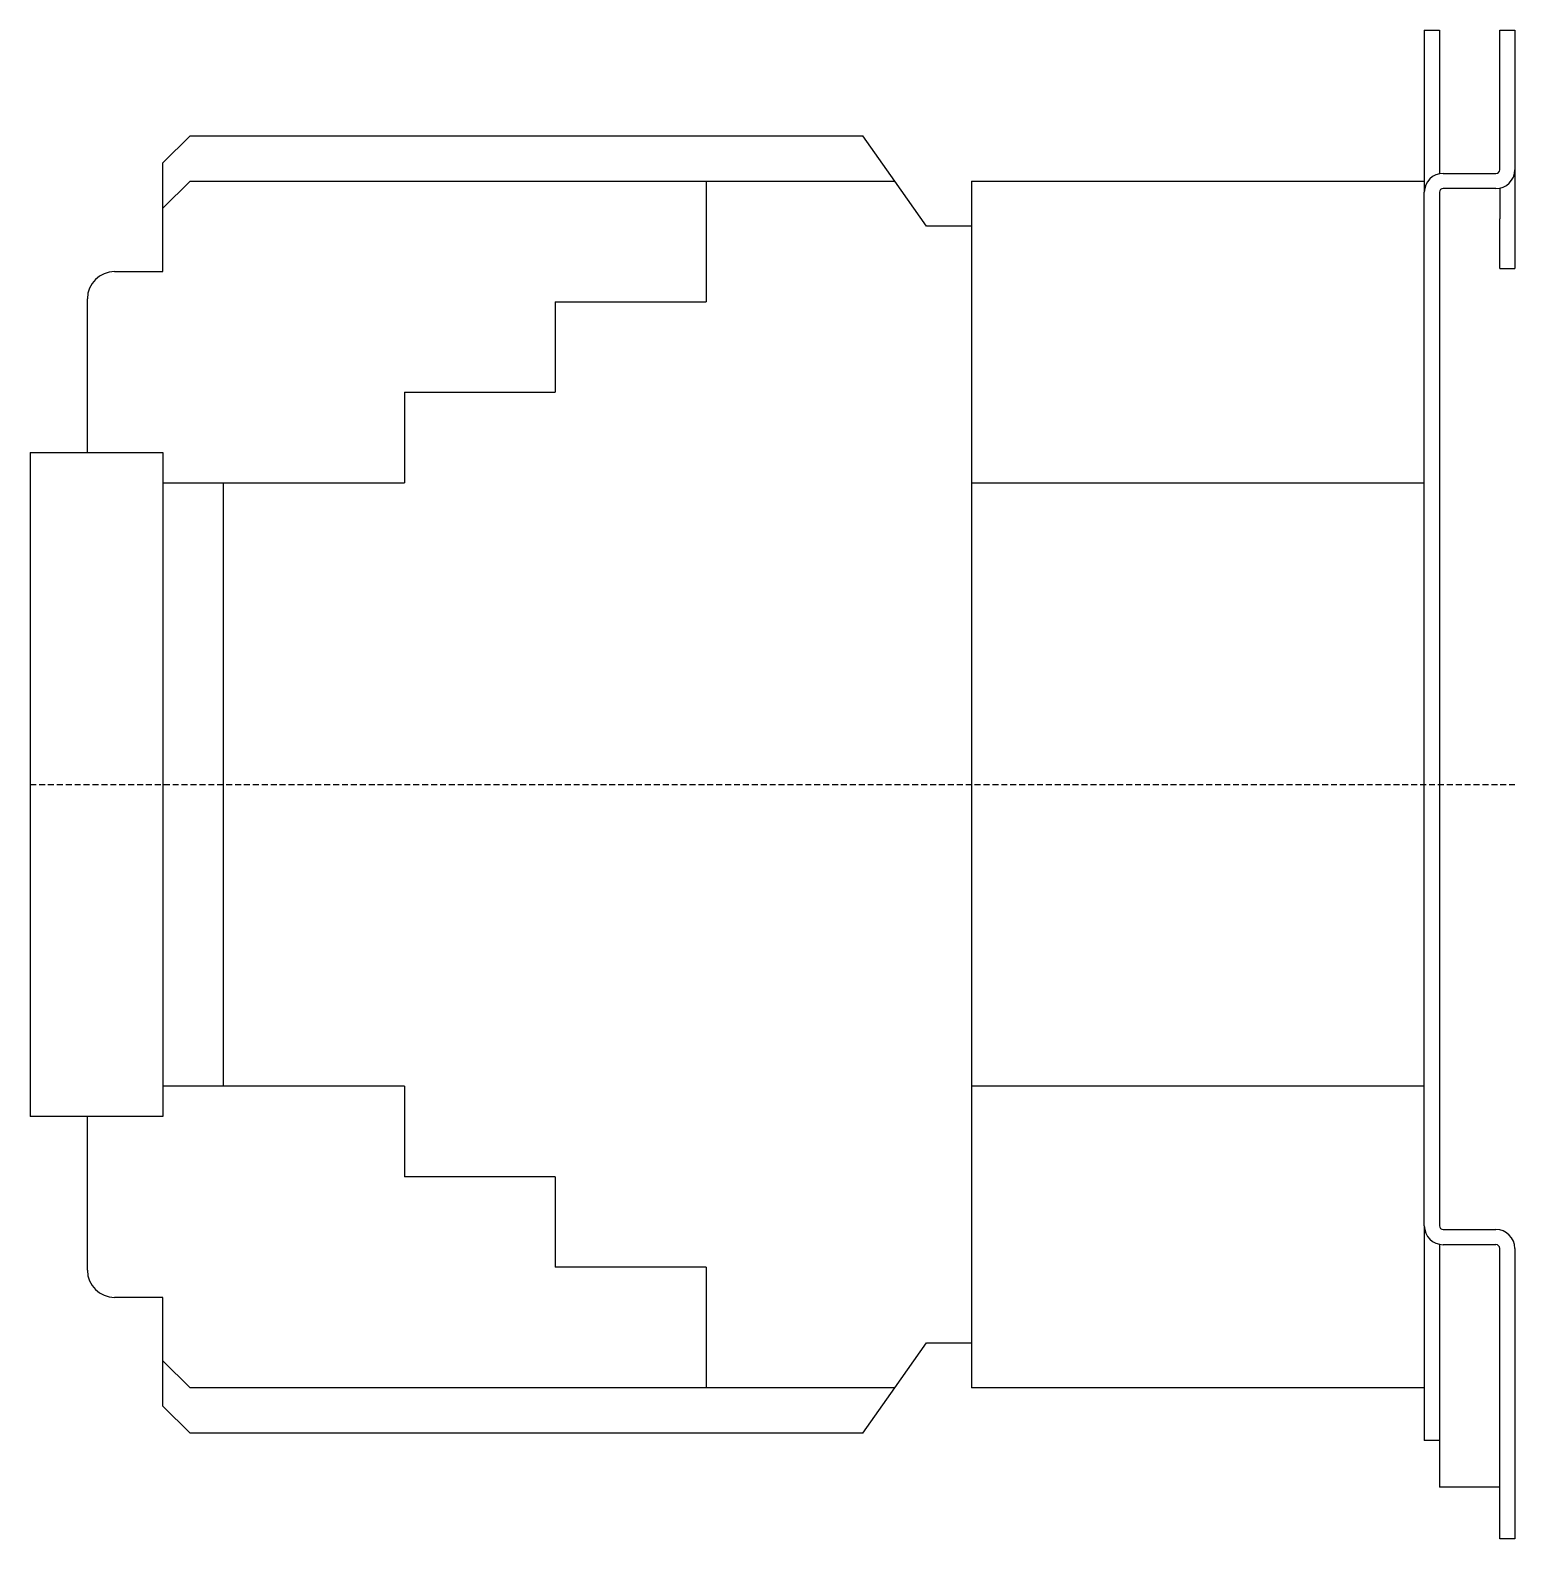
# Model space of a CAD drawing. Extents: x 0 to 125, y 0 to 127.
import ezdxf

# ---------------------------------------------------------------- set-up
doc = ezdxf.new("R2010")
doc.units = 0
doc.linetypes.add('DASHED', pattern=[0.75, 0.5, -0.25])
doc.layers.add('-15N-THT. THIẾT BỊ ĐÓNG MỞ', color=40, linetype='CONTINUOUS')

# ---------------------------------------------------------------- blocks, each defined once
blk = doc.blocks.new('06 - N - SC CTT CHIẾU HÔNG LC1D80')
at = {"layer": '-15N-THT. THIẾT BỊ ĐÓNG MỞ'}
for p, q in [((-7.62, 63.5), (-6.35, 63.5)), ((-7.62, 63.5), (-7.62, 50.8)), ((-6.35, 63.5), (-6.35, 51.4)), ((-1.27, 63.5), (0, 63.5)), ((-1.27, 51.75), (-1.27, 63.5)), ((0, 63.5), (0, 51.75)), ((-113.79, 52.32), (-111.51, 54.61)), ((-111.51, 54.61), (-54.87, 54.61)), ((-52.2, 50.8), (-54.87, 54.61)), ((-113.79, 48.51), (-113.79, 52.32)), ((-113.79, 48.51), (-113.79, 52.32)), ((-6.03, 51.43), (-1.59, 51.43)), ((0, 51.75), (0, 47.62)), ((-113.79, 48.51), (-111.51, 50.8)), ((-111.51, 50.8), (-68.07, 50.8)), ((-68.07, 50.8), (-52.2, 50.8)), ((-68.07, 50.8), (-68.07, 40.64)), ((-49.53, 46.99), (-52.2, 50.8)), ((-45.72, 50.8), (-7.62, 50.8)), ((-45.72, 50.8), (-45.72, 46.99)), ((-7.62, 50.8), (-7.62, 49.85)), ((-7.62, -37.15), (-7.62, 49.85)), ((-6.35, 49.85), (-6.35, -37.15)), ((-1.59, 50.16), (-6.03, 50.16)), ((-1.27, 50.2), (-1.27, 47.62)), ((-113.79, 43.18), (-113.79, 48.51)), ((-1.27, 43.43), (-1.27, 47.62)), ((0, 47.62), (0, 43.43)), ((-45.72, 46.99), (-49.53, 46.99)), ((-45.72, 46.99), (-45.72, -46.99)), ((-1.27, 43.43), (0, 43.43)), ((-117.86, 43.18), (-113.79, 43.18)), ((-120.14, 27.94), (-120.14, 40.89)), ((-80.77, 40.64), (-68.07, 40.64)), ((-80.77, 40.64), (-80.77, 33.02)), ((-93.47, 33.02), (-80.77, 33.02)), ((-93.47, 33.02), (-93.47, 25.4)), ((-124.97, 27.94), (-113.79, 27.94)), ((-124.97, 27.94), (-124.97, -27.94)), ((-113.79, 27.94), (-113.79, 25.4)), ((-113.79, 25.4), (-113.79, -25.4)), ((-113.79, 25.4), (-108.71, 25.4)), ((-108.71, 25.4), (-93.47, 25.4)), ((-108.71, 25.4), (-108.71, -25.4)), ((-45.72, 25.4), (-7.62, 25.4)), ((-108.71, -25.4), (-113.79, -25.4)), ((-113.79, -25.4), (-113.79, -27.94)), ((-93.47, -25.4), (-108.71, -25.4)), ((-93.47, -25.4), (-93.47, -33.02)), ((-7.62, -25.4), (-45.72, -25.4)), ((-113.79, -27.94), (-124.97, -27.94)), ((-120.14, -40.89), (-120.14, -27.94)), ((-80.77, -33.02), (-93.47, -33.02)), ((-80.77, -33.02), (-80.77, -40.64)), ((-7.62, -37.15), (-7.62, -50.8)), ((-6.03, -37.47), (-1.59, -37.47)), ((-6.35, -38.7), (-6.35, -59.15)), ((-1.59, -38.74), (-6.03, -38.74)), ((-1.27, -63.5), (-1.27, -39.05)), ((0, -39.05), (0, -63.5)), ((-68.07, -40.64), (-80.77, -40.64)), ((-68.07, -40.64), (-68.07, -50.8)), ((-113.79, -43.18), (-117.86, -43.18)), ((-113.79, -48.51), (-113.79, -43.18)), ((-52.2, -50.8), (-49.53, -46.99)), ((-49.53, -46.99), (-45.72, -46.99)), ((-45.72, -46.99), (-45.72, -50.8)), ((-113.79, -52.32), (-113.79, -48.51)), ((-111.51, -50.8), (-113.79, -48.51)), ((-68.07, -50.8), (-111.51, -50.8)), ((-52.2, -50.8), (-68.07, -50.8)), ((-54.87, -54.61), (-52.2, -50.8)), ((-7.62, -50.8), (-45.72, -50.8)), ((-7.62, -50.8), (-7.62, -55.21)), ((-111.51, -54.61), (-113.79, -52.32)), ((-54.87, -54.61), (-111.51, -54.61)), ((-6.35, -55.21), (-7.62, -55.21)), ((-1.27, -59.15), (-6.35, -59.15)), ((0, -63.5), (-1.27, -63.5))]:
    blk.add_line(p, q, dxfattribs=at)
at = {"layer": '-15N-THT. THIẾT BỊ ĐÓNG MỞ', "color": 6, "linetype": 'DASHED'}
blk.add_line((-124.97, 0), (0, 0), dxfattribs=at)
at = {"layer": '-15N-THT. THIẾT BỊ ĐÓNG MỞ'}
for centre, radius, start, end in [((-6.03, 49.85), 1.59, 90, 180), ((-1.59, 51.75), 0.318, 270, 0), ((-1.59, 51.75), 1.59, 270, 0), ((-6.03, 49.85), 0.317, 90, 180), ((-117.86, 40.89), 2.29, 90, 180), ((-6.03, -37.15), 1.59, 180, 270), ((-6.03, -37.15), 0.317, 180, 270), ((-1.59, -39.05), 1.59, 0, 90), ((-1.59, -39.05), 0.318, 0, 90), ((-117.86, -40.89), 2.29, 180, 270)]:
    blk.add_arc(centre, radius, start, end, dxfattribs=at)

msp = doc.modelspace()

# ---------------------------------------------------------------- block references
msp.add_blockref('06 - N - SC CTT CHIẾU HÔNG LC1D80', (124.968, 63.5))

doc.saveas('drawing.dxf')
